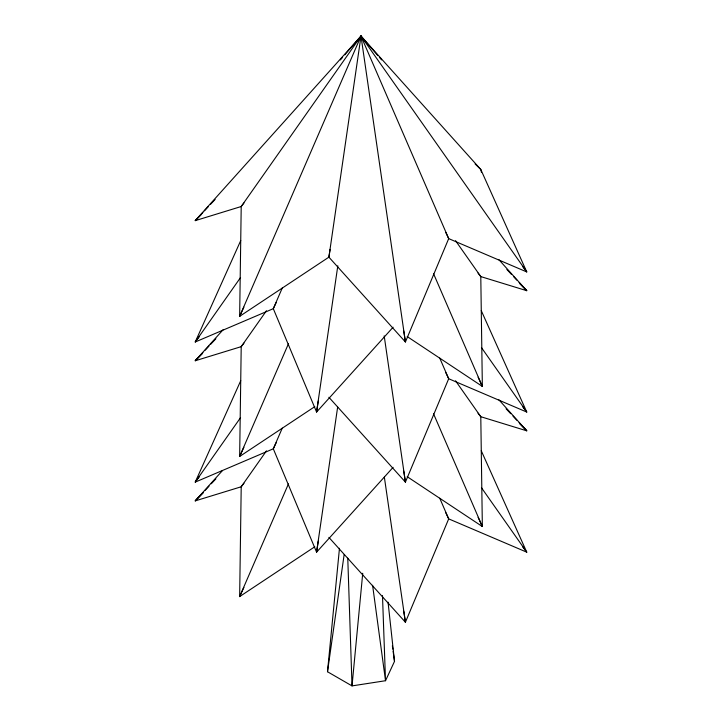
<?xml version="1.0" encoding="UTF-8"?>
<svg xmlns="http://www.w3.org/2000/svg" width="722" height="722" viewBox="0 0 722 722"><rect width="100%" height="100%" fill="white"/><g stroke="black" fill="none" stroke-linecap="round" stroke-linejoin="round"><path stroke-width="1.08" d="M362.733 573.268L352.02 685.9L385.521 680.72L394.501 661.379L388.048 602.148M347.769 558.16L352.02 685.9L327.499 671.74L339.466 548.269M327.499 671.74L344.132 554.695M337.815 265.804L316.579 412.054L393.102 327.219M337.652 407.046L316.579 552.177L393.102 467.342M318.294 400.918L316.579 412.054L273.304 308.682L282.257 288.015M318.294 541.049L316.579 552.177L273.304 448.804L282.257 428.146M330.125 249.37L328.898 257.149L239.65 316.344L241.211 206.519L361 36.1L480.789 169.462L526.771 271.932L448.696 238.621L445.799 232.52M360.188 38.203L361 36.1L377.913 55.63M288.457 343.753L239.65 456.475L314.81 406.621M288.457 483.875L239.65 596.598L314.81 546.753M240.751 240.543L195.229 341.993L273.304 308.682L276.201 302.581M240.751 380.675L195.229 482.115L273.304 448.804L276.201 442.712M243.901 307.148L239.65 316.344L361 36.1L526.771 271.932L522.674 266.544M243.901 447.27L239.65 456.475L241.211 346.65L266.463 310.722M243.901 587.392L239.65 596.598L241.211 486.772L266.463 450.844M240.561 277.51L195.229 341.993L199.326 336.605M240.561 417.632L195.229 482.115L199.326 476.728M243.973 202.99L241.211 206.519L195.229 220.643L361 36.1L448.696 238.621L405.421 341.993L328.898 257.149L361 36.1L344.791 54.818M243.973 343.112L241.211 346.65L195.229 360.765L223.107 329.728M243.973 483.235L241.211 486.772L195.229 500.887L222.358 470.69M340.369 59.926L342.58 57.372M202.882 212.476L195.229 220.643L201.573 214.254M204.416 210.842L208.243 206.763M210.544 204.317L215.129 199.416M202.882 352.607L195.229 360.765L202.368 353.572M205.183 350.152L209.01 346.073M210.544 344.439L215.896 338.726M202.882 492.729L195.229 500.887L203.162 492.9M205.183 490.274L209.01 486.195M211.302 483.749L215.896 478.848M407.19 336.56L482.35 386.414L480.789 276.589L455.537 240.661M407.19 476.682L482.35 526.537L480.789 416.711L455.537 380.783M475.13 163.984L480.789 169.462L481.457 172.359M519.632 283.511L526.771 290.704L480.789 276.589L478.027 273.051M519.632 423.633L526.771 430.826L480.789 416.711L478.027 413.174M506.871 269.477L511.456 274.378M513.757 276.824L516.817 280.091M519.118 282.537L526.771 290.704L498.893 259.667M506.104 408.787L510.698 413.688M512.99 416.134L516.817 420.213M519.118 422.668L526.771 430.826L498.893 399.789M328.898 397.28L405.421 482.115L448.696 378.743L439.743 358.085M328.898 537.403L405.421 622.238L448.696 518.874L439.743 498.207M379.384 57.327L381.595 59.881M522.674 406.666L526.771 412.054L448.696 378.743L445.799 372.651M522.674 546.789L526.771 552.177L448.696 518.874L445.799 512.773M481.439 347.571L526.771 412.054L481.249 310.613M481.439 487.693L526.771 552.177L481.249 450.736M478.099 377.209L482.35 386.414L433.543 273.692M478.099 517.331L482.35 526.537L433.543 413.814M361.812 38.194L361 36.1L405.421 341.993L403.706 330.856M403.706 470.979L405.421 482.115L384.185 335.865M403.706 611.11L405.421 622.238L384.348 477.107M392.362 645.748L392.822 649.096M393.129 651.325L394.501 661.379M372.597 585.298L385.521 680.72L382.489 595.587"/></g></svg>
